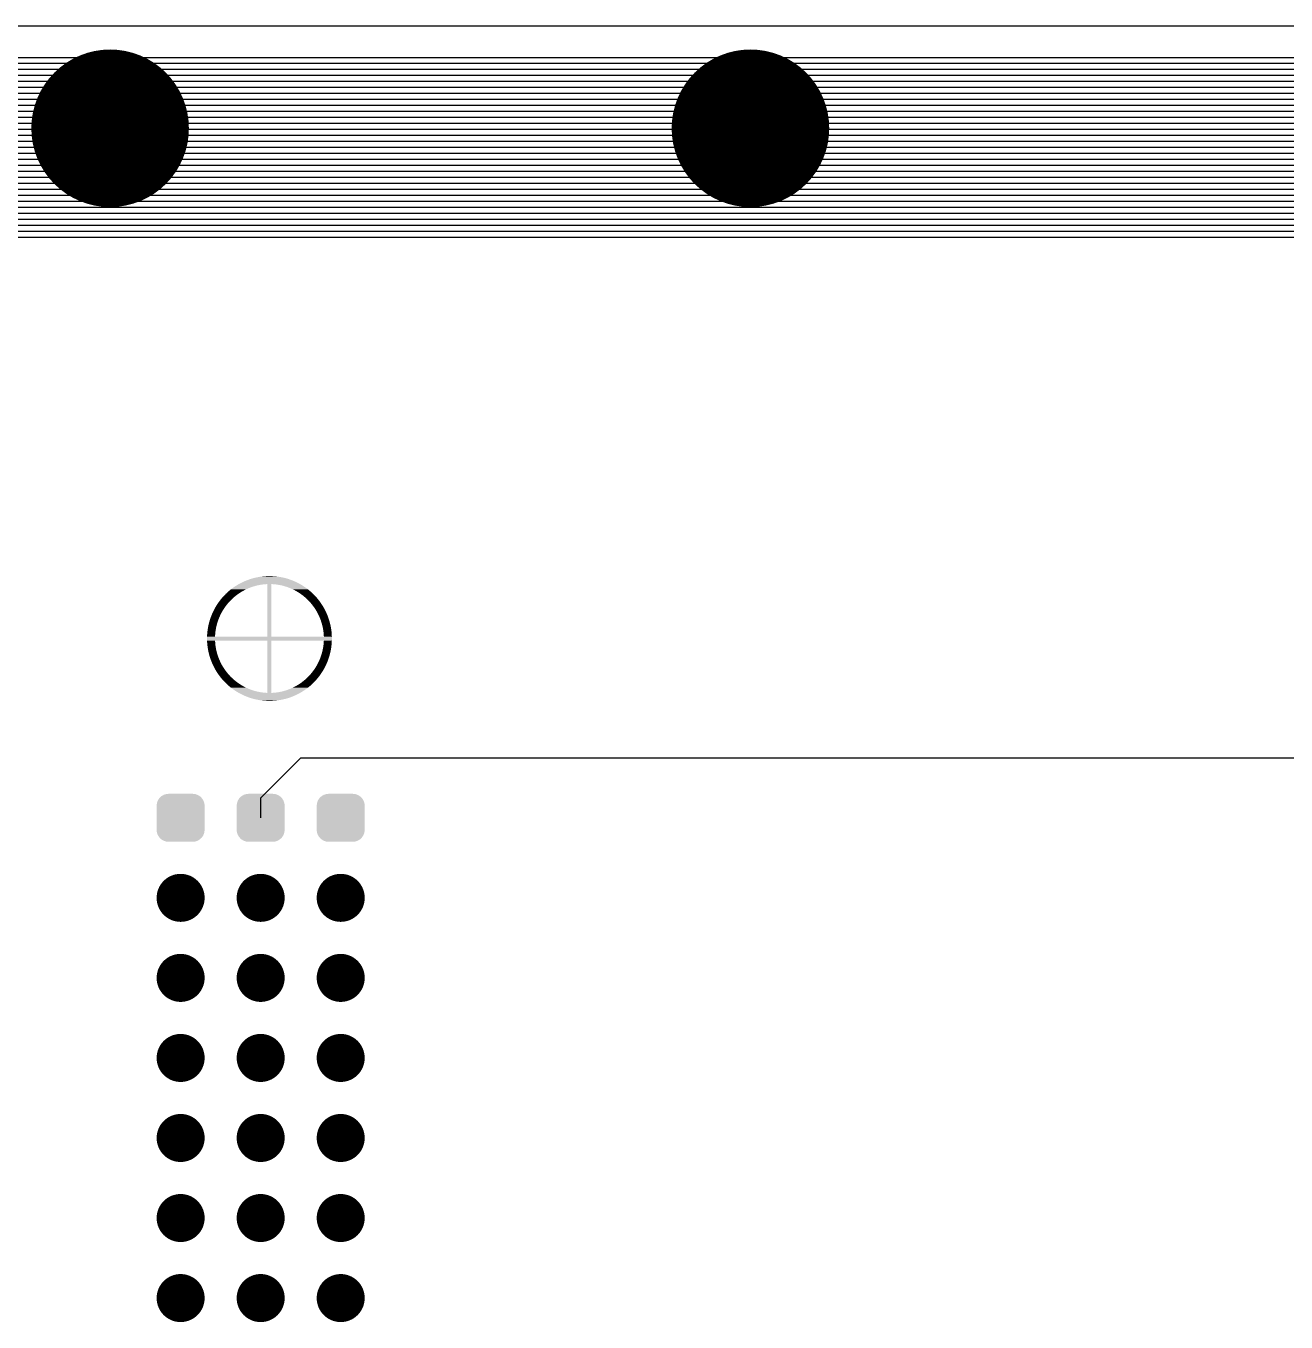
# Model space of a CAD drawing. Extents: x 295 to 953, y 10 to 290.
# Drawn here: x 804.33 to 844.32, y 183.87 to 225 of the extents above; entities that cross this region are included whole.
import ezdxf

# ---------------------------------------------------------------- set-up
doc = ezdxf.new("R2010")
doc.units = 0
doc.header["$LTSCALE"] = 5
doc.header["$MEASUREMENT"] = 0
doc.layers.get('0').update_dxf_attribs({"linetype": 'CONTINUOUS', "lineweight": 25})
doc.layers.add('DV-ABPB-A4_BOT', color=7, linetype='CONTINUOUS')

msp = doc.modelspace()

# ---------------------------------------------------------------- linework, layer by layer
at = {"color": 7}
for points, const_width in [([(808.248, 221.753, -1), (805.748, 221.753, -1)], 2.501), ([(828.568, 221.753, -1), (826.068, 221.753, -1)], 2.501), ([(809.617, 197.333, -1), (808.855, 197.333, -1)], 0.762), ([(812.157, 197.333, -1), (811.395, 197.333, -1)], 0.762), ([(814.697, 197.333, -1), (813.935, 197.333, -1)], 0.762), ([(809.617, 194.793, -1), (808.855, 194.793, -1)], 0.762), ([(812.157, 194.793, -1), (811.395, 194.793, -1)], 0.762), ([(814.697, 194.793, -1), (813.935, 194.793, -1)], 0.762), ([(809.617, 192.253, -1), (808.855, 192.253, -1)], 0.762), ([(812.157, 192.253, -1), (811.395, 192.253, -1)], 0.762), ([(814.697, 192.253, -1), (813.935, 192.253, -1)], 0.762), ([(809.617, 189.713, -1), (808.855, 189.713, -1)], 0.762), ([(812.157, 189.713, -1), (811.395, 189.713, -1)], 0.762), ([(814.697, 189.713, -1), (813.935, 189.713, -1)], 0.762), ([(809.617, 187.173, -1), (808.855, 187.173, -1)], 0.762), ([(812.157, 187.173, -1), (811.395, 187.173, -1)], 0.762), ([(814.697, 187.173, -1), (813.935, 187.173, -1)], 0.762), ([(809.617, 184.633, -1), (808.855, 184.633, -1)], 0.762), ([(812.157, 184.633, -1), (811.395, 184.633, -1)], 0.762), ([(814.697, 184.633, -1), (813.935, 184.633, -1)], 0.762)]:
    msp.add_lwpolyline(points, format="xyb", close=True, dxfattribs=dict(at, const_width=const_width))
for points in [[(813.024, 207.291), (812.973, 207.318), (811.086, 207.291), (811.137, 207.318)], [(812.973, 207.318), (812.968, 207.321), (811.137, 207.318), (811.142, 207.321)], [(812.968, 207.321), (812.916, 207.347), (811.142, 207.321), (811.193, 207.347)], [(812.916, 207.347), (812.911, 207.35), (811.193, 207.347), (811.199, 207.35)], [(812.911, 207.35), (812.859, 207.374), (811.199, 207.35), (811.251, 207.374)], [(812.859, 207.374), (812.853, 207.376), (811.251, 207.374), (811.257, 207.376)], [(812.853, 207.376), (812.8, 207.398), (811.257, 207.376), (811.309, 207.398)], [(812.8, 207.398), (812.795, 207.401), (811.309, 207.398), (811.315, 207.401)], [(812.795, 207.401), (812.741, 207.421), (811.315, 207.401), (811.369, 207.421)], [(812.741, 207.421), (812.736, 207.423), (811.369, 207.421), (811.375, 207.423)], [(812.736, 207.423), (812.681, 207.442), (811.375, 207.423), (811.428, 207.442)], [(812.681, 207.442), (812.676, 207.444), (811.428, 207.442), (811.434, 207.444)], [(812.676, 207.444), (812.621, 207.462), (811.434, 207.444), (811.489, 207.462)], [(812.621, 207.462), (812.615, 207.463), (811.489, 207.462), (811.495, 207.463)], [(812.615, 207.463), (812.56, 207.479), (811.495, 207.463), (811.55, 207.479)], [(812.56, 207.479), (812.554, 207.48), (811.55, 207.479), (811.556, 207.48)], [(812.554, 207.48), (812.498, 207.494), (811.556, 207.48), (811.612, 207.494)], [(812.498, 207.494), (812.493, 207.495), (811.612, 207.494), (811.618, 207.495)], [(812.493, 207.495), (812.436, 207.507), (811.618, 207.495), (811.674, 207.507)], [(812.436, 207.507), (812.43, 207.508), (811.674, 207.507), (811.68, 207.508)], [(812.43, 207.508), (812.373, 207.518), (811.68, 207.508), (811.736, 207.518)], [(812.373, 207.518), (812.368, 207.519), (811.736, 207.518), (811.743, 207.519)], [(812.368, 207.519), (812.311, 207.527), (811.743, 207.519), (811.799, 207.527)], [(812.311, 207.527), (812.305, 207.528), (811.799, 207.527), (811.806, 207.528)], [(812.305, 207.528), (812.247, 207.535), (811.806, 207.528), (811.862, 207.535)], [(812.247, 207.535), (812.242, 207.535), (811.862, 207.535), (811.869, 207.535)], [(812.242, 207.535), (812.184, 207.54), (811.869, 207.535), (811.925, 207.54)], [(812.184, 207.54), (812.179, 207.54), (811.925, 207.54), (811.933, 207.54)], [(812.179, 207.54), (812.12, 207.543), (811.933, 207.54), (811.989, 207.543)], [(812.12, 207.543), (812.115, 207.543), (811.989, 207.543), (812, 207.543)], [(812.115, 207.543), (812.052, 207.544), (812, 207.543), (812.052, 207.544)], [(810.928, 206.872), (810.955, 206.894), (810.568, 206.872), (810.587, 206.894)], [(810.955, 206.894), (810.974, 206.91), (810.587, 206.894), (810.602, 206.91)], [(810.974, 206.91), (811.013, 206.94), (810.602, 206.91), (810.631, 206.94)], [(811.013, 206.94), (811.02, 206.946), (810.631, 206.94), (810.637, 206.946)], [(811.02, 206.946), (811.069, 206.981), (810.637, 206.946), (810.671, 206.981)], [(811.069, 206.981), (811.075, 206.985), (810.671, 206.981), (810.676, 206.985)], [(811.075, 206.985), (811.118, 207.014), (810.676, 206.985), (810.706, 207.014)], [(811.118, 207.014), (811.142, 207.028), (810.706, 207.014), (810.722, 207.028)], [(811.142, 207.028), (811.168, 207.045), (810.722, 207.028), (810.741, 207.045)], [(811.168, 207.045), (811.212, 207.07), (810.741, 207.045), (810.769, 207.07)], [(811.212, 207.07), (811.219, 207.074), (810.769, 207.07), (810.774, 207.074)], [(811.219, 207.074), (811.272, 207.102), (810.774, 207.074), (810.808, 207.102)], [(811.272, 207.102), (811.289, 207.111), (810.808, 207.102), (810.818, 207.111)], [(811.289, 207.111), (811.325, 207.128), (810.818, 207.111), (810.841, 207.128)], [(811.325, 207.128), (811.373, 207.15), (810.841, 207.128), (810.869, 207.15)], [(811.373, 207.15), (811.379, 207.152), (810.869, 207.15), (810.872, 207.152)], [(811.379, 207.152), (811.434, 207.175), (810.872, 207.152), (810.903, 207.175)], [(811.434, 207.175), (811.467, 207.187), (810.903, 207.175), (810.92, 207.187)], [(811.467, 207.187), (811.49, 207.195), (810.92, 207.187), (810.932, 207.195)], [(811.49, 207.195), (811.546, 207.213), (810.932, 207.195), (810.959, 207.213)], [(811.546, 207.213), (811.577, 207.222), (810.959, 207.213), (810.973, 207.222)], [(811.577, 207.222), (811.603, 207.23), (810.973, 207.222), (810.985, 207.23)], [(811.603, 207.23), (811.66, 207.244), (810.985, 207.23), (811.008, 207.244)], [(811.66, 207.244), (811.714, 207.256), (811.008, 207.244), (811.026, 207.256)], [(811.714, 207.256), (811.718, 207.257), (811.026, 207.256), (811.028, 207.257)], [(811.718, 207.257), (811.776, 207.267), (811.028, 207.257), (811.046, 207.267)], [(811.776, 207.267), (811.835, 207.276), (811.046, 207.267), (811.06, 207.276)], [(811.835, 207.276), (811.894, 207.283), (811.06, 207.276), (811.072, 207.283)], [(811.894, 207.283), (811.953, 207.287), (811.072, 207.283), (811.079, 207.287)], [(811.953, 207.287), (811.975, 207.288), (811.079, 207.287), (811.081, 207.288)], [(811.975, 207.288), (811.992, 207.289), (811.081, 207.288), (811.082, 207.289)], [(813.028, 207.289), (813.024, 207.291), (811.082, 207.289), (811.086, 207.291)], [(812.119, 205.626), (812.119, 207.289), (811.992, 205.626), (811.992, 207.289)], [(813.033, 207.286), (813.028, 207.289), (812.178, 207.286), (812.119, 207.289)], [(813.042, 207.281), (813.033, 207.286), (812.237, 207.281), (812.178, 207.286)], [(813.054, 207.273), (813.042, 207.281), (812.295, 207.273), (812.237, 207.281)], [(813.07, 207.264), (813.054, 207.273), (812.354, 207.264), (812.295, 207.273)], [(813.079, 207.259), (813.07, 207.264), (812.379, 207.259), (812.354, 207.264)], [(813.089, 207.253), (813.079, 207.259), (812.412, 207.253), (812.379, 207.259)], [(813.11, 207.24), (813.089, 207.253), (812.47, 207.24), (812.412, 207.253)], [(813.132, 207.226), (813.11, 207.24), (812.522, 207.226), (812.47, 207.24)], [(813.134, 207.224), (813.132, 207.226), (812.527, 207.224), (812.522, 207.226)], [(813.16, 207.207), (813.134, 207.224), (812.584, 207.207), (812.527, 207.224)], [(813.185, 207.19), (813.16, 207.207), (812.634, 207.19), (812.584, 207.207)], [(813.188, 207.188), (813.185, 207.19), (812.64, 207.188), (812.634, 207.19)], [(813.217, 207.167), (813.188, 207.188), (812.695, 207.167), (812.64, 207.188)], [(813.237, 207.153), (813.217, 207.167), (812.728, 207.153), (812.695, 207.167)], [(813.248, 207.144), (813.237, 207.153), (812.75, 207.144), (812.728, 207.153)], [(813.281, 207.119), (813.248, 207.144), (812.804, 207.119), (812.75, 207.144)], [(813.287, 207.115), (813.281, 207.119), (812.813, 207.115), (812.804, 207.119)], [(813.313, 207.093), (813.287, 207.115), (812.857, 207.093), (812.813, 207.115)], [(813.336, 207.074), (813.313, 207.093), (812.891, 207.074), (812.857, 207.093)], [(813.347, 207.064), (813.336, 207.074), (812.909, 207.064), (812.891, 207.074)], [(813.382, 207.034), (813.347, 207.064), (812.96, 207.034), (812.909, 207.064)], [(813.384, 207.033), (813.382, 207.034), (812.962, 207.033), (812.96, 207.034)], [(813.416, 207.002), (813.384, 207.033), (813.01, 207.002), (812.962, 207.033)], [(813.43, 206.989), (813.416, 207.002), (813.029, 206.989), (813.01, 207.002)], [(813.451, 206.969), (813.43, 206.989), (813.058, 206.969), (813.029, 206.989)], [(813.475, 206.944), (813.451, 206.969), (813.091, 206.944), (813.058, 206.969)], [(813.485, 206.934), (813.475, 206.944), (813.106, 206.934), (813.091, 206.944)], [(813.519, 206.898), (813.485, 206.934), (813.15, 206.898), (813.106, 206.934)], [(813.52, 206.897), (813.519, 206.898), (813.152, 206.897), (813.15, 206.898)], [(813.554, 206.858), (813.52, 206.897), (813.198, 206.858), (813.152, 206.897)], [(810.584, 206.468), (810.591, 206.478), (810.293, 206.468), (810.298, 206.478)], [(810.591, 206.478), (810.616, 206.517), (810.298, 206.478), (810.319, 206.517)], [(810.616, 206.517), (810.627, 206.534), (810.319, 206.517), (810.328, 206.534)], [(810.627, 206.534), (810.649, 206.566), (810.328, 206.534), (810.347, 206.566)], [(810.649, 206.566), (810.666, 206.589), (810.347, 206.566), (810.36, 206.589)], [(810.666, 206.589), (810.684, 206.614), (810.36, 206.589), (810.376, 206.614)], [(810.684, 206.614), (810.707, 206.643), (810.376, 206.614), (810.394, 206.643)], [(810.707, 206.643), (810.721, 206.66), (810.394, 206.643), (810.406, 206.66)], [(810.721, 206.66), (810.751, 206.695), (810.406, 206.66), (810.429, 206.695)], [(810.751, 206.695), (810.76, 206.705), (810.429, 206.695), (810.437, 206.705)], [(810.76, 206.705), (810.798, 206.747), (810.437, 206.705), (810.467, 206.747)], [(810.798, 206.747), (810.8, 206.749), (810.467, 206.747), (810.468, 206.749)], [(810.8, 206.749), (810.841, 206.791), (810.468, 206.749), (810.501, 206.791)], [(810.841, 206.791), (810.847, 206.797), (810.501, 206.791), (810.505, 206.797)], [(810.847, 206.797), (810.884, 206.832), (810.505, 206.797), (810.534, 206.832)], [(810.884, 206.832), (810.899, 206.846), (810.534, 206.832), (810.546, 206.846)], [(810.899, 206.846), (810.928, 206.872), (810.546, 206.846), (810.568, 206.872)], [(813.561, 206.851), (813.554, 206.858), (813.206, 206.851), (813.198, 206.858)], [(813.587, 206.818), (813.561, 206.851), (813.241, 206.818), (813.206, 206.851)], [(813.601, 206.802), (813.587, 206.818), (813.258, 206.802), (813.241, 206.818)], [(813.62, 206.777), (813.601, 206.802), (813.284, 206.777), (813.258, 206.802)], [(813.64, 206.752), (813.62, 206.777), (813.308, 206.752), (813.284, 206.777)], [(813.653, 206.734), (813.64, 206.752), (813.325, 206.734), (813.308, 206.752)], [(813.677, 206.7), (813.653, 206.734), (813.355, 206.7), (813.325, 206.734)], [(813.684, 206.69), (813.677, 206.7), (813.364, 206.69), (813.355, 206.7)], [(813.713, 206.648), (813.684, 206.69), (813.399, 206.648), (813.364, 206.69)], [(813.715, 206.644), (813.713, 206.648), (813.402, 206.644), (813.399, 206.648)], [(813.745, 206.597), (813.715, 206.644), (813.438, 206.597), (813.402, 206.644)], [(813.747, 206.594), (813.745, 206.597), (813.44, 206.594), (813.438, 206.597)], [(813.773, 206.549), (813.747, 206.594), (813.473, 206.549), (813.44, 206.594)], [(813.779, 206.54), (813.773, 206.549), (813.479, 206.54), (813.473, 206.549)], [(813.8, 206.5), (813.779, 206.54), (813.506, 206.5), (813.479, 206.54)], [(813.809, 206.484), (813.8, 206.5), (813.516, 206.484), (813.506, 206.5)], [(813.826, 206.45), (813.809, 206.484), (813.537, 206.45), (813.516, 206.484)], [(810.394, 206.035), (810.403, 206.065), (810.131, 206.035), (810.139, 206.065)], [(810.403, 206.065), (810.411, 206.092), (810.139, 206.065), (810.146, 206.092)], [(810.411, 206.092), (810.422, 206.126), (810.146, 206.092), (810.156, 206.126)], [(810.422, 206.126), (810.43, 206.148), (810.156, 206.126), (810.162, 206.148)], [(810.43, 206.148), (810.445, 206.187), (810.162, 206.148), (810.175, 206.187)], [(810.445, 206.187), (810.451, 206.203), (810.175, 206.187), (810.18, 206.203)], [(810.451, 206.203), (810.469, 206.247), (810.18, 206.203), (810.196, 206.247)], [(810.469, 206.247), (810.474, 206.258), (810.196, 206.247), (810.2, 206.258)], [(810.474, 206.258), (810.496, 206.306), (810.2, 206.258), (810.218, 206.306)], [(810.496, 206.306), (810.499, 206.312), (810.218, 206.306), (810.221, 206.312)], [(810.499, 206.312), (810.525, 206.364), (810.221, 206.312), (810.243, 206.364)], [(810.525, 206.365), (810.554, 206.417), (810.243, 206.365), (810.267, 206.417)], [(810.525, 206.364), (810.525, 206.365), (810.243, 206.364), (810.243, 206.365)], [(810.554, 206.417), (810.557, 206.422), (810.267, 206.417), (810.27, 206.422)], [(810.557, 206.422), (810.584, 206.468), (810.27, 206.422), (810.293, 206.468)], [(813.838, 206.427), (813.826, 206.45), (813.55, 206.427), (813.537, 206.45)], [(813.851, 206.399), (813.838, 206.427), (813.567, 206.399), (813.55, 206.427)], [(813.865, 206.37), (813.851, 206.399), (813.582, 206.37), (813.567, 206.399)], [(813.875, 206.346), (813.865, 206.37), (813.594, 206.346), (813.582, 206.37)], [(813.889, 206.311), (813.875, 206.346), (813.611, 206.311), (813.594, 206.346)], [(813.897, 206.293), (813.889, 206.311), (813.62, 206.293), (813.611, 206.311)], [(813.912, 206.252), (813.897, 206.293), (813.639, 206.252), (813.62, 206.293)], [(813.917, 206.239), (813.912, 206.252), (813.644, 206.239), (813.639, 206.252)], [(813.934, 206.192), (813.917, 206.239), (813.663, 206.192), (813.644, 206.239)], [(813.936, 206.184), (813.934, 206.192), (813.667, 206.184), (813.663, 206.192)], [(813.953, 206.132), (813.936, 206.184), (813.686, 206.132), (813.667, 206.184)], [(813.954, 206.128), (813.953, 206.132), (813.687, 206.128), (813.686, 206.132)], [(813.97, 206.072), (813.954, 206.128), (813.705, 206.072), (813.687, 206.128)], [(813.97, 206.071), (813.97, 206.072), (813.706, 206.071), (813.705, 206.072)], [(813.984, 206.015), (813.97, 206.071), (813.722, 206.015), (813.706, 206.071)], [(810.329, 205.626), (810.332, 205.686), (810.075, 205.626), (810.078, 205.686)], [(810.333, 205.69), (810.337, 205.745), (810.078, 205.69), (810.082, 205.745)], [(810.332, 205.686), (810.333, 205.69), (810.078, 205.686), (810.078, 205.69)], [(810.337, 205.745), (810.338, 205.753), (810.082, 205.745), (810.083, 205.753)], [(810.338, 205.753), (810.345, 205.803), (810.083, 205.753), (810.089, 205.803)], [(810.345, 205.803), (810.347, 205.816), (810.089, 205.803), (810.09, 205.816)], [(810.347, 205.816), (810.354, 205.862), (810.09, 205.816), (810.097, 205.862)], [(810.354, 205.862), (810.357, 205.879), (810.097, 205.862), (810.099, 205.879)], [(810.357, 205.879), (810.365, 205.92), (810.099, 205.879), (810.107, 205.92)], [(810.365, 205.92), (810.37, 205.941), (810.107, 205.92), (810.11, 205.941)], [(810.37, 205.941), (810.378, 205.978), (810.11, 205.941), (810.118, 205.978)], [(810.378, 205.978), (810.385, 206.003), (810.118, 205.978), (810.123, 206.003)], [(810.385, 206.003), (810.394, 206.035), (810.123, 206.003), (810.131, 206.035)], [(813.985, 206.009), (813.984, 206.015), (813.723, 206.009), (813.722, 206.015)], [(813.996, 205.958), (813.985, 206.009), (813.737, 205.958), (813.723, 206.009)], [(813.999, 205.947), (813.996, 205.958), (813.739, 205.947), (813.737, 205.958)], [(814.007, 205.9), (813.999, 205.947), (813.749, 205.9), (813.739, 205.947)], [(814.01, 205.885), (814.007, 205.9), (813.752, 205.885), (813.749, 205.9)], [(814.016, 205.842), (814.01, 205.885), (813.76, 205.842), (813.752, 205.885)], [(814.019, 205.822), (814.016, 205.842), (813.762, 205.822), (813.76, 205.842)], [(814.024, 205.783), (814.019, 205.822), (813.768, 205.783), (813.762, 205.822)], [(814.027, 205.759), (814.024, 205.783), (813.771, 205.759), (813.768, 205.783)], [(814.029, 205.724), (814.027, 205.759), (813.775, 205.724), (813.771, 205.759)], [(814.032, 205.696), (814.029, 205.724), (813.777, 205.696), (813.775, 205.724)], [(814.033, 205.665), (814.032, 205.696), (813.779, 205.665), (813.777, 205.696)], [(814.035, 205.632), (814.033, 205.665), (813.781, 205.632), (813.779, 205.665)], [(814.036, 205.563), (814.035, 205.626), (810.074, 205.563), (810.075, 205.626)], [(814.035, 205.499), (814.036, 205.563), (810.075, 205.499), (810.074, 205.563)], [(810.329, 205.493), (810.329, 205.499), (810.075, 205.493), (810.075, 205.499)], [(810.331, 205.461), (810.329, 205.493), (810.077, 205.461), (810.075, 205.493)], [(810.333, 205.43), (810.331, 205.461), (810.078, 205.43), (810.077, 205.461)], [(810.335, 205.402), (810.333, 205.43), (810.081, 205.402), (810.078, 205.43)], [(810.339, 205.367), (810.335, 205.402), (810.084, 205.367), (810.081, 205.402)], [(810.342, 205.343), (810.339, 205.367), (810.086, 205.343), (810.084, 205.367)], [(810.348, 205.304), (810.342, 205.343), (810.091, 205.304), (810.086, 205.343)], [(810.35, 205.284), (810.348, 205.304), (810.094, 205.284), (810.091, 205.304)], [(810.358, 205.241), (810.35, 205.284), (810.1, 205.241), (810.094, 205.284)], [(810.361, 205.226), (810.358, 205.241), (810.103, 205.226), (810.1, 205.241)], [(812.119, 203.837), (812.119, 205.499), (811.992, 203.837), (811.992, 205.499)], [(814.004, 205.206), (814.011, 205.247), (813.745, 205.206), (813.753, 205.247)], [(814.011, 205.247), (814.013, 205.264), (813.753, 205.247), (813.756, 205.264)], [(814.013, 205.264), (814.02, 205.31), (813.756, 205.264), (813.763, 205.31)], [(814.02, 205.31), (814.021, 205.322), (813.763, 205.31), (813.765, 205.322)], [(814.021, 205.322), (814.027, 205.373), (813.765, 205.322), (813.772, 205.373)], [(814.027, 205.373), (814.028, 205.381), (813.772, 205.373), (813.773, 205.381)], [(814.028, 205.381), (814.032, 205.436), (813.773, 205.381), (813.778, 205.436)], [(814.032, 205.44), (814.035, 205.499), (813.778, 205.44), (813.781, 205.499)], [(814.032, 205.436), (814.032, 205.44), (813.778, 205.436), (813.778, 205.44)], [(814.035, 205.626), (814.035, 205.632), (813.781, 205.626), (813.781, 205.632)], [(810.371, 205.179), (810.361, 205.226), (810.111, 205.179), (810.103, 205.226)], [(810.374, 205.168), (810.371, 205.179), (810.114, 205.168), (810.111, 205.179)], [(810.387, 205.117), (810.374, 205.168), (810.125, 205.117), (810.114, 205.168)], [(810.388, 205.111), (810.387, 205.117), (810.126, 205.111), (810.125, 205.117)], [(810.404, 205.055), (810.388, 205.111), (810.14, 205.055), (810.126, 205.111)], [(810.405, 205.054), (810.404, 205.055), (810.14, 205.054), (810.14, 205.055)], [(810.423, 204.997), (810.405, 205.054), (810.156, 204.997), (810.14, 205.054)], [(810.424, 204.994), (810.423, 204.997), (810.157, 204.994), (810.156, 204.997)], [(810.443, 204.942), (810.424, 204.994), (810.174, 204.942), (810.157, 204.994)], [(810.447, 204.933), (810.443, 204.942), (810.176, 204.933), (810.174, 204.942)], [(810.466, 204.887), (810.447, 204.933), (810.193, 204.887), (810.176, 204.933)], [(810.472, 204.874), (810.466, 204.887), (810.198, 204.874), (810.193, 204.887)], [(810.49, 204.833), (810.472, 204.874), (810.213, 204.833), (810.198, 204.874)], [(810.499, 204.815), (810.49, 204.833), (810.221, 204.815), (810.213, 204.833)], [(813.892, 204.82), (813.91, 204.868), (813.614, 204.82), (813.636, 204.868)], [(813.91, 204.868), (813.915, 204.879), (813.636, 204.868), (813.641, 204.879)], [(813.915, 204.879), (813.93, 204.923), (813.641, 204.879), (813.659, 204.923)], [(813.93, 204.923), (813.935, 204.939), (813.659, 204.923), (813.665, 204.939)], [(813.935, 204.939), (813.948, 204.978), (813.665, 204.939), (813.68, 204.978)], [(813.948, 204.978), (813.955, 205), (813.68, 204.978), (813.688, 205)], [(813.955, 205), (813.964, 205.034), (813.688, 205), (813.699, 205.034)], [(813.964, 205.034), (813.972, 205.061), (813.699, 205.034), (813.707, 205.061)], [(813.972, 205.061), (813.979, 205.091), (813.707, 205.061), (813.716, 205.091)], [(813.979, 205.091), (813.987, 205.122), (813.716, 205.091), (813.725, 205.122)], [(813.987, 205.122), (813.992, 205.148), (813.725, 205.122), (813.732, 205.148)], [(813.992, 205.148), (814, 205.185), (813.732, 205.148), (813.74, 205.185)], [(814, 205.185), (814.004, 205.206), (813.74, 205.185), (813.745, 205.206)], [(810.516, 204.78), (810.499, 204.815), (810.236, 204.78), (810.221, 204.815)], [(810.528, 204.756), (810.516, 204.78), (810.246, 204.756), (810.236, 204.78)], [(810.543, 204.727), (810.528, 204.756), (810.259, 204.727), (810.246, 204.756)], [(810.56, 204.699), (810.543, 204.727), (810.272, 204.699), (810.259, 204.727)], [(810.573, 204.676), (810.56, 204.699), (810.284, 204.676), (810.272, 204.699)], [(810.594, 204.642), (810.573, 204.676), (810.301, 204.642), (810.284, 204.676)], [(810.604, 204.626), (810.594, 204.642), (810.31, 204.626), (810.301, 204.642)], [(810.631, 204.586), (810.604, 204.626), (810.331, 204.586), (810.31, 204.626)], [(810.637, 204.576), (810.631, 204.586), (810.337, 204.576), (810.331, 204.586)], [(810.67, 204.532), (810.637, 204.576), (810.363, 204.532), (810.337, 204.576)], [(810.672, 204.528), (810.67, 204.532), (810.365, 204.528), (810.363, 204.532)], [(810.708, 204.482), (810.672, 204.528), (810.395, 204.482), (810.365, 204.528)], [(810.711, 204.478), (810.708, 204.482), (810.397, 204.478), (810.395, 204.482)], [(810.746, 204.436), (810.711, 204.478), (810.426, 204.436), (810.397, 204.478)], [(810.756, 204.425), (810.746, 204.436), (810.433, 204.425), (810.426, 204.436)], [(810.786, 204.392), (810.756, 204.425), (810.457, 204.392), (810.433, 204.425)], [(813.644, 204.379), (813.673, 204.42), (813.312, 204.379), (813.35, 204.42)], [(813.673, 204.42), (813.681, 204.43), (813.35, 204.42), (813.359, 204.43)], [(813.681, 204.43), (813.704, 204.466), (813.359, 204.43), (813.389, 204.466)], [(813.704, 204.466), (813.716, 204.483), (813.389, 204.466), (813.403, 204.483)], [(813.716, 204.483), (813.734, 204.512), (813.403, 204.483), (813.426, 204.512)], [(813.734, 204.512), (813.75, 204.537), (813.426, 204.512), (813.444, 204.537)], [(813.75, 204.537), (813.763, 204.56), (813.444, 204.537), (813.461, 204.56)], [(813.763, 204.56), (813.782, 204.592), (813.461, 204.56), (813.483, 204.592)], [(813.782, 204.592), (813.791, 204.608), (813.483, 204.592), (813.494, 204.608)], [(813.791, 204.608), (813.812, 204.647), (813.494, 204.608), (813.519, 204.647)], [(813.812, 204.647), (813.817, 204.658), (813.519, 204.647), (813.526, 204.658)], [(813.817, 204.658), (813.84, 204.704), (813.526, 204.658), (813.553, 204.704)], [(813.84, 204.704), (813.843, 204.709), (813.553, 204.704), (813.557, 204.709)], [(813.843, 204.709), (813.867, 204.761), (813.557, 204.709), (813.585, 204.761)], [(813.867, 204.762), (813.889, 204.814), (813.585, 204.762), (813.612, 204.814)], [(813.867, 204.761), (813.867, 204.762), (813.585, 204.761), (813.585, 204.762)], [(813.889, 204.814), (813.892, 204.82), (813.612, 204.814), (813.614, 204.82)], [(810.802, 204.374), (810.786, 204.392), (810.47, 204.374), (810.457, 204.392)], [(810.826, 204.349), (810.802, 204.374), (810.49, 204.349), (810.47, 204.374)], [(810.852, 204.324), (810.826, 204.349), (810.509, 204.324), (810.49, 204.349)], [(810.869, 204.307), (810.852, 204.324), (810.523, 204.307), (810.509, 204.324)], [(810.904, 204.275), (810.869, 204.307), (810.549, 204.275), (810.523, 204.307)], [(810.913, 204.268), (810.904, 204.275), (810.556, 204.268), (810.549, 204.275)], [(810.958, 204.229), (810.913, 204.268), (810.59, 204.229), (810.556, 204.268)], [(810.96, 204.228), (810.958, 204.229), (810.592, 204.228), (810.59, 204.229)], [(811.004, 204.192), (810.96, 204.228), (810.625, 204.192), (810.592, 204.228)], [(811.019, 204.181), (811.004, 204.192), (810.635, 204.181), (810.625, 204.192)], [(811.052, 204.157), (811.019, 204.181), (810.659, 204.157), (810.635, 204.181)], [(811.081, 204.137), (811.052, 204.157), (810.68, 204.137), (810.659, 204.157)], [(811.1, 204.123), (811.081, 204.137), (810.694, 204.123), (810.68, 204.137)], [(811.148, 204.093), (811.1, 204.123), (810.726, 204.093), (810.694, 204.123)], [(811.15, 204.092), (811.148, 204.093), (810.728, 204.092), (810.726, 204.093)], [(811.201, 204.061), (811.15, 204.092), (810.763, 204.061), (810.728, 204.092)], [(811.22, 204.051), (811.201, 204.061), (810.774, 204.051), (810.763, 204.061)], [(811.253, 204.033), (811.22, 204.051), (810.797, 204.033), (810.774, 204.051)], [(811.297, 204.011), (811.253, 204.033), (810.823, 204.011), (810.797, 204.033)], [(811.306, 204.006), (811.297, 204.011), (810.829, 204.006), (810.823, 204.011)], [(811.36, 203.982), (811.306, 204.006), (810.862, 203.982), (810.829, 204.006)], [(813.269, 203.998), (813.292, 204.015), (812.785, 203.998), (812.821, 204.015)], [(813.292, 204.015), (813.302, 204.024), (812.821, 204.015), (812.838, 204.024)], [(813.302, 204.024), (813.336, 204.051), (812.838, 204.024), (812.891, 204.051)], [(813.336, 204.051), (813.341, 204.055), (812.891, 204.051), (812.898, 204.055)], [(813.341, 204.055), (813.369, 204.081), (812.898, 204.055), (812.942, 204.081)], [(813.369, 204.081), (813.388, 204.097), (812.942, 204.081), (812.969, 204.097)], [(813.388, 204.097), (813.404, 204.112), (812.969, 204.097), (812.992, 204.112)], [(813.404, 204.112), (813.434, 204.141), (812.992, 204.112), (813.035, 204.141)], [(813.434, 204.141), (813.439, 204.145), (813.035, 204.141), (813.042, 204.145)], [(813.439, 204.145), (813.473, 204.18), (813.042, 204.145), (813.09, 204.18)], [(813.473, 204.18), (813.479, 204.186), (813.09, 204.18), (813.097, 204.186)], [(813.479, 204.186), (813.508, 204.216), (813.097, 204.186), (813.136, 204.216)], [(813.508, 204.216), (813.523, 204.232), (813.136, 204.216), (813.156, 204.232)], [(813.523, 204.232), (813.542, 204.254), (813.156, 204.232), (813.182, 204.254)], [(813.542, 204.254), (813.564, 204.28), (813.182, 204.254), (813.211, 204.28)], [(813.564, 204.28), (813.576, 204.293), (813.211, 204.28), (813.226, 204.293)], [(813.576, 204.293), (813.605, 204.329), (813.226, 204.293), (813.263, 204.329)], [(813.605, 204.329), (813.609, 204.334), (813.263, 204.329), (813.269, 204.334)], [(813.609, 204.334), (813.642, 204.377), (813.269, 204.334), (813.31, 204.377)], [(813.642, 204.377), (813.644, 204.379), (813.31, 204.377), (813.312, 204.379)], [(811.382, 203.973), (811.36, 203.982), (810.873, 203.973), (810.862, 203.982)], [(811.415, 203.959), (811.382, 203.973), (810.893, 203.959), (810.873, 203.973)], [(811.47, 203.938), (811.415, 203.959), (810.922, 203.938), (810.893, 203.959)], [(811.477, 203.936), (811.47, 203.938), (810.925, 203.936), (810.922, 203.938)], [(811.526, 203.919), (811.477, 203.936), (810.95, 203.919), (810.925, 203.936)], [(811.583, 203.901), (811.526, 203.919), (810.976, 203.901), (810.95, 203.919)], [(811.588, 203.9), (811.583, 203.901), (810.978, 203.9), (810.976, 203.901)], [(811.64, 203.886), (811.588, 203.9), (811, 203.886), (810.978, 203.9)], [(811.698, 203.873), (811.64, 203.886), (811.021, 203.873), (811, 203.886)], [(811.731, 203.867), (811.698, 203.873), (811.031, 203.867), (811.021, 203.873)], [(811.756, 203.862), (811.731, 203.867), (811.04, 203.862), (811.031, 203.867)], [(811.815, 203.853), (811.756, 203.862), (811.056, 203.853), (811.04, 203.862)], [(811.873, 203.845), (811.815, 203.853), (811.068, 203.845), (811.056, 203.853)], [(811.932, 203.84), (811.873, 203.845), (811.077, 203.84), (811.068, 203.845)], [(811.992, 203.837), (811.932, 203.84), (811.083, 203.837), (811.077, 203.84)], [(813.024, 203.835), (813.028, 203.837), (811.086, 203.835), (811.083, 203.837)], [(812.973, 203.807), (813.024, 203.835), (811.137, 203.807), (811.086, 203.835)], [(812.968, 203.805), (812.973, 203.807), (811.142, 203.805), (811.137, 203.807)], [(812.917, 203.779), (812.968, 203.805), (811.194, 203.779), (811.142, 203.805)], [(812.911, 203.776), (812.917, 203.779), (811.199, 203.776), (811.194, 203.779)], [(812.859, 203.752), (812.911, 203.776), (811.251, 203.752), (811.199, 203.776)], [(812.853, 203.75), (812.859, 203.752), (811.257, 203.75), (811.251, 203.752)], [(812.801, 203.727), (812.853, 203.75), (811.31, 203.727), (811.257, 203.75)], [(812.795, 203.725), (812.801, 203.727), (811.315, 203.725), (811.31, 203.727)], [(812.741, 203.704), (812.795, 203.725), (811.369, 203.704), (811.315, 203.725)], [(812.736, 203.702), (812.741, 203.704), (811.374, 203.702), (811.369, 203.704)], [(812.682, 203.683), (812.736, 203.702), (811.429, 203.683), (811.374, 203.702)], [(812.676, 203.681), (812.682, 203.683), (811.434, 203.681), (811.429, 203.683)], [(812.621, 203.664), (812.676, 203.681), (811.489, 203.664), (811.434, 203.681)], [(812.615, 203.663), (812.621, 203.664), (811.495, 203.663), (811.489, 203.664)], [(812.56, 203.647), (812.615, 203.663), (811.55, 203.647), (811.495, 203.663)], [(812.554, 203.646), (812.56, 203.647), (811.556, 203.646), (811.55, 203.647)], [(812.498, 203.632), (812.554, 203.646), (811.612, 203.632), (811.556, 203.646)], [(812.492, 203.631), (812.498, 203.632), (811.618, 203.631), (811.612, 203.632)], [(812.436, 203.619), (812.492, 203.631), (811.674, 203.619), (811.618, 203.631)], [(812.43, 203.618), (812.436, 203.619), (811.68, 203.618), (811.674, 203.619)], [(812.374, 203.608), (812.43, 203.618), (811.737, 203.608), (811.68, 203.618)], [(812.367, 203.607), (812.374, 203.608), (811.742, 203.607), (811.737, 203.608)], [(812.311, 203.598), (812.367, 203.607), (811.8, 203.598), (811.742, 203.607)], [(812.304, 203.598), (812.311, 203.598), (811.805, 203.598), (811.8, 203.598)], [(812.248, 203.591), (812.304, 203.598), (811.863, 203.591), (811.805, 203.598)], [(813.028, 203.837), (813.029, 203.838), (812.119, 203.837), (812.135, 203.838)], [(813.029, 203.838), (813.031, 203.839), (812.135, 203.838), (812.157, 203.839)], [(813.031, 203.839), (813.039, 203.843), (812.157, 203.839), (812.216, 203.843)], [(813.039, 203.843), (813.05, 203.85), (812.216, 203.843), (812.275, 203.85)], [(813.05, 203.85), (813.064, 203.858), (812.275, 203.85), (812.334, 203.858)], [(813.064, 203.858), (813.082, 203.869), (812.334, 203.858), (812.392, 203.869)], [(813.082, 203.869), (813.084, 203.87), (812.392, 203.869), (812.396, 203.87)], [(813.084, 203.87), (813.102, 203.881), (812.396, 203.87), (812.45, 203.881)], [(813.102, 203.881), (813.125, 203.896), (812.45, 203.881), (812.507, 203.896)], [(813.125, 203.896), (813.137, 203.904), (812.507, 203.896), (812.533, 203.904)], [(813.137, 203.904), (813.151, 203.912), (812.533, 203.904), (812.564, 203.912)], [(813.151, 203.912), (813.178, 203.931), (812.564, 203.912), (812.62, 203.931)], [(813.178, 203.931), (813.19, 203.939), (812.62, 203.931), (812.643, 203.939)], [(813.19, 203.939), (813.207, 203.951), (812.643, 203.939), (812.676, 203.951)], [(813.207, 203.951), (813.238, 203.973), (812.676, 203.951), (812.731, 203.973)], [(813.238, 203.973), (813.241, 203.976), (812.731, 203.973), (812.737, 203.976)], [(813.241, 203.976), (813.269, 203.998), (812.737, 203.976), (812.785, 203.998)], [(812.241, 203.591), (812.248, 203.591), (811.868, 203.591), (811.863, 203.591)], [(812.185, 203.586), (812.241, 203.591), (811.926, 203.586), (811.868, 203.591)], [(812.177, 203.586), (812.185, 203.586), (811.931, 203.586), (811.926, 203.586)], [(812.121, 203.583), (812.177, 203.586), (811.99, 203.583), (811.931, 203.586)], [(812.11, 203.583), (812.121, 203.583), (811.995, 203.583), (811.99, 203.583)], [(812.058, 203.582), (812.11, 203.583), (812.058, 203.582), (811.995, 203.583)], [(809.998, 200.254), (809.991, 200.324), (808.474, 200.254), (808.482, 200.324)], [(809.991, 200.324), (809.986, 200.342), (808.482, 200.324), (808.484, 200.342)], [(809.986, 200.342), (809.965, 200.408), (808.484, 200.342), (808.508, 200.408)], [(809.965, 200.408), (809.956, 200.424), (808.508, 200.408), (808.514, 200.424)], [(809.956, 200.424), (809.921, 200.484), (808.514, 200.424), (808.552, 200.484)], [(809.921, 200.484), (809.907, 200.498), (808.552, 200.484), (808.562, 200.498)], [(809.907, 200.498), (809.86, 200.547), (808.562, 200.498), (808.614, 200.547)], [(809.86, 200.547), (809.843, 200.558), (808.614, 200.547), (808.625, 200.558)], [(809.843, 200.558), (809.787, 200.595), (808.625, 200.558), (808.688, 200.595)], [(809.787, 200.595), (809.766, 200.603), (808.688, 200.595), (808.701, 200.603)], [(809.766, 200.603), (809.704, 200.625), (808.701, 200.603), (808.773, 200.625)], [(809.704, 200.625), (809.672, 200.629), (808.773, 200.625), (808.785, 200.629)], [(809.672, 200.629), (809.617, 200.635), (808.785, 200.629), (808.855, 200.635)], [(812.538, 200.254), (812.531, 200.324), (811.014, 200.254), (811.022, 200.324)], [(812.531, 200.324), (812.526, 200.342), (811.022, 200.324), (811.024, 200.342)], [(812.526, 200.342), (812.505, 200.408), (811.024, 200.342), (811.048, 200.408)], [(812.505, 200.408), (812.496, 200.424), (811.048, 200.408), (811.054, 200.424)], [(812.496, 200.424), (812.461, 200.484), (811.054, 200.424), (811.092, 200.484)], [(812.461, 200.484), (812.447, 200.498), (811.092, 200.484), (811.102, 200.498)], [(812.447, 200.498), (812.4, 200.547), (811.102, 200.498), (811.154, 200.547)], [(812.4, 200.547), (812.383, 200.558), (811.154, 200.547), (811.165, 200.558)], [(812.383, 200.558), (812.327, 200.595), (811.165, 200.558), (811.228, 200.595)], [(812.327, 200.595), (812.306, 200.603), (811.228, 200.595), (811.241, 200.603)], [(812.306, 200.603), (812.244, 200.625), (811.241, 200.603), (811.313, 200.625)], [(812.244, 200.625), (812.212, 200.629), (811.313, 200.625), (811.325, 200.629)], [(812.212, 200.629), (812.157, 200.635), (811.325, 200.629), (811.395, 200.635)], [(815.078, 200.254), (815.071, 200.324), (813.554, 200.254), (813.562, 200.324)], [(815.071, 200.324), (815.066, 200.342), (813.562, 200.324), (813.564, 200.342)], [(815.066, 200.342), (815.045, 200.408), (813.564, 200.342), (813.588, 200.408)], [(815.045, 200.408), (815.036, 200.424), (813.588, 200.408), (813.594, 200.424)], [(815.036, 200.424), (815.001, 200.484), (813.594, 200.424), (813.632, 200.484)], [(815.001, 200.484), (814.987, 200.498), (813.632, 200.484), (813.642, 200.498)], [(814.987, 200.498), (814.94, 200.547), (813.642, 200.498), (813.694, 200.547)], [(814.94, 200.547), (814.923, 200.558), (813.694, 200.547), (813.705, 200.558)], [(814.923, 200.558), (814.867, 200.595), (813.705, 200.558), (813.768, 200.595)], [(814.867, 200.595), (814.846, 200.603), (813.768, 200.595), (813.781, 200.603)], [(814.846, 200.603), (814.784, 200.625), (813.781, 200.603), (813.853, 200.625)], [(814.784, 200.625), (814.752, 200.629), (813.853, 200.625), (813.865, 200.629)], [(814.752, 200.629), (814.697, 200.635), (813.865, 200.629), (813.935, 200.635)], [(809.998, 199.492), (809.998, 200.254), (808.474, 199.492), (808.474, 200.254)], [(812.538, 199.492), (812.538, 200.254), (811.014, 199.492), (811.014, 200.254)], [(815.078, 199.492), (815.078, 200.254), (813.554, 199.492), (813.554, 200.254)], [(809.99, 199.422), (809.998, 199.492), (808.48, 199.422), (808.474, 199.492)], [(812.53, 199.422), (812.538, 199.492), (811.02, 199.422), (811.014, 199.492)], [(815.07, 199.422), (815.078, 199.492), (813.56, 199.422), (813.554, 199.492)], [(809.988, 199.405), (809.99, 199.422), (808.485, 199.405), (808.48, 199.422)], [(809.963, 199.339), (809.988, 199.405), (808.506, 199.339), (808.485, 199.405)], [(809.958, 199.322), (809.963, 199.339), (808.516, 199.322), (808.506, 199.339)], [(809.919, 199.263), (809.958, 199.322), (808.551, 199.263), (808.516, 199.322)], [(809.91, 199.249), (809.919, 199.263), (808.564, 199.249), (808.551, 199.263)], [(809.858, 199.199), (809.91, 199.249), (808.611, 199.199), (808.564, 199.249)], [(809.846, 199.188), (809.858, 199.199), (808.628, 199.188), (808.611, 199.199)], [(809.783, 199.151), (809.846, 199.188), (808.685, 199.151), (808.628, 199.188)], [(809.77, 199.144), (809.783, 199.151), (808.706, 199.144), (808.685, 199.151)], [(809.698, 199.121), (809.77, 199.144), (808.767, 199.121), (808.706, 199.144)], [(809.686, 199.118), (809.698, 199.121), (808.799, 199.118), (808.767, 199.121)], [(809.617, 199.111), (809.686, 199.118), (808.855, 199.111), (808.799, 199.118)], [(812.528, 199.405), (812.53, 199.422), (811.025, 199.405), (811.02, 199.422)], [(812.503, 199.339), (812.528, 199.405), (811.046, 199.339), (811.025, 199.405)], [(812.498, 199.322), (812.503, 199.339), (811.056, 199.322), (811.046, 199.339)], [(812.459, 199.263), (812.498, 199.322), (811.091, 199.263), (811.056, 199.322)], [(812.45, 199.249), (812.459, 199.263), (811.104, 199.249), (811.091, 199.263)], [(812.398, 199.199), (812.45, 199.249), (811.151, 199.199), (811.104, 199.249)], [(812.386, 199.188), (812.398, 199.199), (811.168, 199.188), (811.151, 199.199)], [(812.323, 199.151), (812.386, 199.188), (811.225, 199.151), (811.168, 199.188)], [(812.31, 199.144), (812.323, 199.151), (811.246, 199.144), (811.225, 199.151)], [(812.238, 199.121), (812.31, 199.144), (811.307, 199.121), (811.246, 199.144)], [(812.226, 199.118), (812.238, 199.121), (811.339, 199.118), (811.307, 199.121)], [(812.157, 199.111), (812.226, 199.118), (811.395, 199.111), (811.339, 199.118)], [(815.068, 199.405), (815.07, 199.422), (813.565, 199.405), (813.56, 199.422)], [(815.043, 199.339), (815.068, 199.405), (813.586, 199.339), (813.565, 199.405)], [(815.038, 199.322), (815.043, 199.339), (813.596, 199.322), (813.586, 199.339)], [(814.999, 199.263), (815.038, 199.322), (813.631, 199.263), (813.596, 199.322)], [(814.99, 199.249), (814.999, 199.263), (813.644, 199.249), (813.631, 199.263)], [(814.938, 199.199), (814.99, 199.249), (813.691, 199.199), (813.644, 199.249)], [(814.926, 199.188), (814.938, 199.199), (813.708, 199.188), (813.691, 199.199)], [(814.863, 199.151), (814.926, 199.188), (813.765, 199.151), (813.708, 199.188)], [(814.85, 199.144), (814.863, 199.151), (813.786, 199.144), (813.765, 199.151)], [(814.778, 199.121), (814.85, 199.144), (813.847, 199.121), (813.786, 199.144)], [(814.766, 199.118), (814.778, 199.121), (813.879, 199.118), (813.847, 199.121)], [(814.697, 199.111), (814.766, 199.118), (813.935, 199.111), (813.879, 199.118)]]:
    msp.add_solid(points, dxfattribs=at)
at = {"layer": 'DV-ABPB-A4_BOT', "color": 7}
for p, q in [((501.466, 225.002), (872.616, 225.002)), ((872.291, 223.813), (501.708, 223.813)), ((502.16, 224.003), (832.731, 224.003)), ((832.731, 224.003), (871.839, 224.003)), ((872.601, 223.432), (501.398, 223.432)), ((872.482, 223.622), (501.517, 223.622)), ((872.736, 223.051), (501.263, 223.051)), ((872.68, 223.241), (501.319, 223.241)), ((872.736, 222.86), (501.263, 222.86)), ((872.736, 222.67), (501.263, 222.67)), ((872.736, 222.479), (501.263, 222.479)), ((872.736, 222.289), (501.263, 222.289)), ((872.736, 222.098), (501.263, 222.098)), ((872.736, 221.908), (501.263, 221.908)), ((872.736, 221.717), (501.263, 221.717)), ((872.736, 221.527), (501.263, 221.527)), ((872.736, 221.336), (501.263, 221.336)), ((872.736, 221.146), (501.263, 221.146)), ((872.736, 220.955), (501.263, 220.955)), ((872.736, 220.765), (501.263, 220.765)), ((872.736, 220.574), (501.263, 220.574)), ((872.736, 220.384), (501.263, 220.384)), ((872.736, 220.193), (501.263, 220.193)), ((872.736, 220.003), (501.263, 220.003)), ((872.736, 219.812), (501.263, 219.812)), ((872.736, 219.622), (501.263, 219.622)), ((872.736, 219.431), (501.263, 219.431)), ((872.736, 219.241), (501.263, 219.241)), ((872.68, 219.05), (501.319, 219.05)), ((872.601, 218.86), (501.398, 218.86)), ((872.482, 218.669), (501.517, 218.669)), ((872.291, 218.479), (501.708, 218.479)), ((871.839, 218.288), (502.16, 218.288)), ((851.781, 218.288), (502.16, 218.288)), ((811.776, 200.508), (813.046, 201.778)), ((813.046, 201.778), (863.846, 201.778)), ((811.776, 199.873), (811.776, 200.508))]:
    msp.add_line(p, q, dxfattribs=at)

doc.saveas('drawing.dxf')
